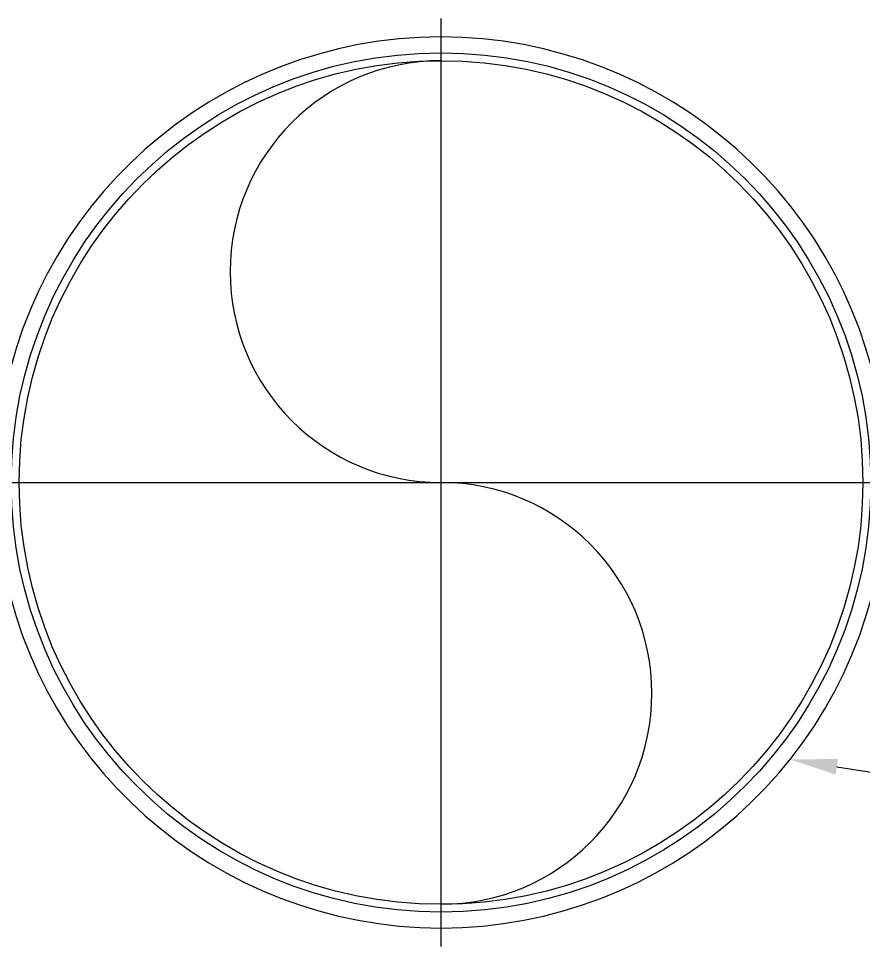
# Model space of a CAD drawing. Extents: x 4995099 to 5303443, y 4627657 to 4889583.
# Drawn here: x 5046627 to 5050194, y 4771082 to 4775000 of the extents above; entities that cross this region are included whole.
import ezdxf

# ---------------------------------------------------------------- set-up
doc = ezdxf.new("R2010")
doc.units = 0
doc.header["$LTSCALE"] = 1000
doc.header["$MEASUREMENT"] = 0
doc.linetypes.add('CENTER', pattern=[50.8, 31.75, -6.35, 6.35, -6.35])
doc.layers.get('0').update_dxf_attribs({"color": 4, "linetype": 'CONTINUOUS'})

msp = doc.modelspace()

# ---------------------------------------------------------------- linework, layer by layer
at = {"color": 0, "linetype": 'CENTER'}
for p, q in [((5048410.5, 4771081.8), (5048410.5, 4775000.1)), ((5046451.4, 4773041), (5050369.6, 4773041))]:
    msp.add_line(p, q, dxfattribs=at)
msp.add_lwpolyline([(5050081.6, 4771840.6), (5050987.2, 4771699.6)])
at = {"linetype": 'Continuous'}
for radius in [1814.5, 1781.2]:
    msp.add_circle((5048410.5, 4773041), radius, dxfattribs=at)
for start, end in [(6.8242, 173.1758), (186.8242, 353.1758)]:
    msp.add_arc((5048410.5, 4773041), 1881.3, start, end, dxfattribs=at)
for centre, start, end in [((5048410.5, 4773931.5), 90, 270), ((5048410.5, 4772150.5), 270, 90)]:
    msp.add_arc(centre, 890.5, start, end)
msp.add_solid([(5050076.5, 4771807.7), (5049884, 4771871.4), (5050086.8, 4771873.6)])

doc.saveas('drawing.dxf')
